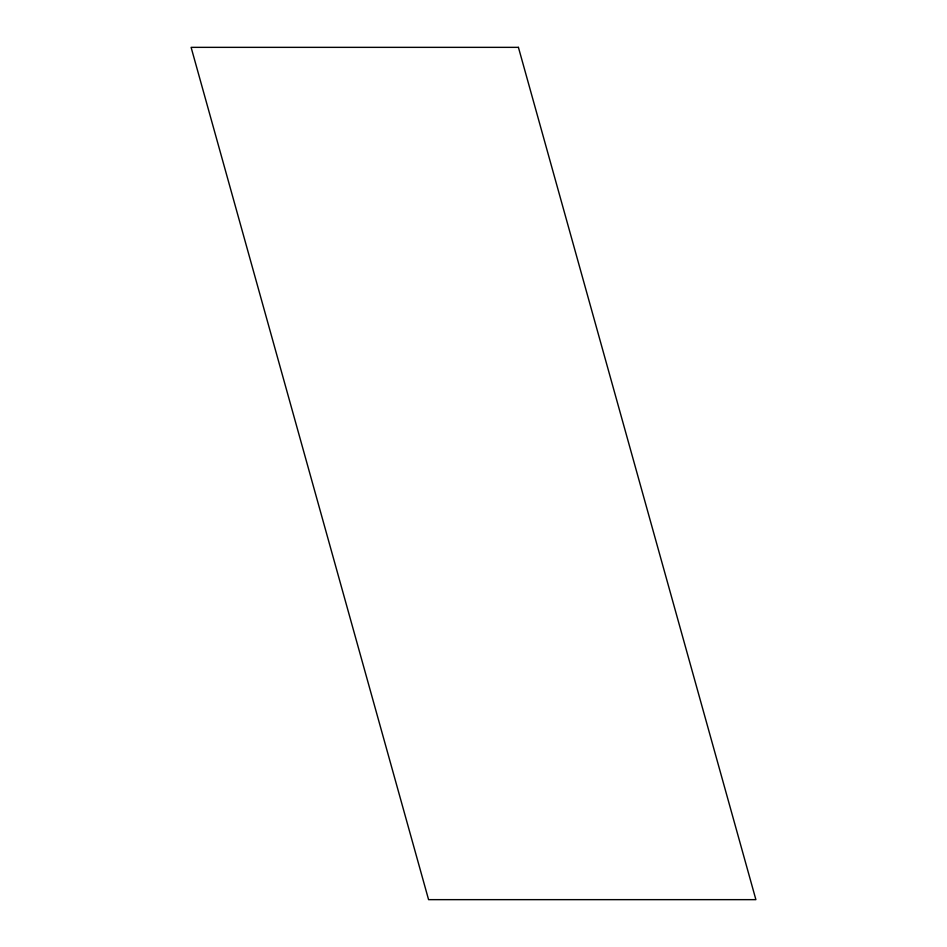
<?xml version="1.0" encoding="UTF-8"?>
<svg xmlns="http://www.w3.org/2000/svg" width="947" height="947" viewBox="0 0 947 947"><rect width="100%" height="100%" fill="white"/><g stroke="black" fill="none" stroke-linecap="round" stroke-linejoin="round"><path stroke-width="1.42" d="M518.423 47.35L191.105 47.35L428.577 899.65L755.895 899.65L518.423 47.35"/></g></svg>
